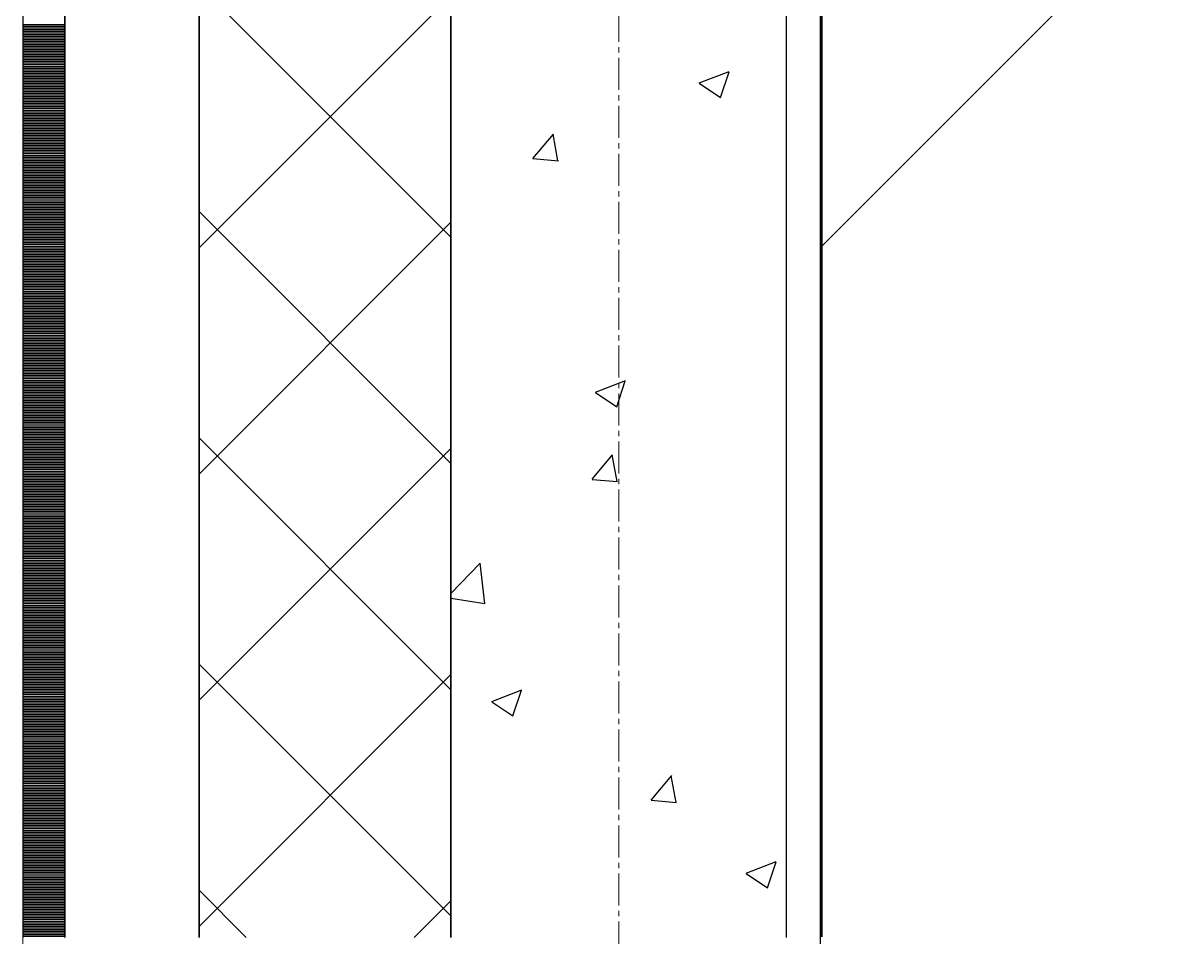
# Model space of a CAD drawing. Header units: millimetres. Extents: x 538266 to 1167394, y 114608 to 637157.
# Drawn here: x 1046079 to 1046761, y 511369 to 511913 of the extents above; entities that cross this region are included whole.
import ezdxf

# ---------------------------------------------------------------- set-up
doc = ezdxf.new("R2010")
doc.units = ezdxf.units.MM
doc.linetypes.add('CENTER2', pattern=[28.575, 19.05, -3.175, 3.175, -3.175])
doc.linetypes.add('DASHED', pattern=[19.05, 12.7, -6.35])
for name, color, linetype, lineweight in [('0) шт стен 3 эт', 150, 'Continuous', 60), ('АР_Стены ПЕНОблок', 52, 'Continuous', 20), ('АР_Тонкая', 254, 'Continuous', 5), ('АР_Утеплитель', 31, 'Continuous', 0), ('АР_Штриховка', 8, 'Continuous', 0)]:
    doc.layers.add(name, color=color, linetype=linetype, lineweight=lineweight)
doc.layers.add('АР_Делит', color=120, linetype='Continuous', lineweight=0, plot=False)
doc.layers.add('РД_Оси_100', color=7, linetype='Continuous', lineweight=0, true_color=0x525252)
doc.layers.add('ФВ-5', color=7, linetype='Continuous')

# ---------------------------------------------------------------- blocks, each defined once
blk = doc.blocks.new('СОШ_2200_АР_ОСИ_М100_28.05.24')
at = {"layer": 'АР_Делит', "color": 251, "linetype": 'DASHED', "true_color": 0x636466}
blk.add_lwpolyline([(114955, 135155), (114955, -355), (93595.036, -355), (93595.036, 13855), (94145, 13855), (94145, 68320), (66055, 68320), (66055, 13857.73), (83455, 13857.73), (83455, -355), (45245, -355), (45245, 13145), (44695, 13145), (44695, 26755), (45245, 26755), (45245, 68320), (20455, 68320), (20455, 26755), (27955, 26755), (27955, 13145), (-355, 13145), (-355, 100855)], dxfattribs=at)
at = {"layer": 'РД_Оси_100', "color": 251, "linetype": 'CENTER2', "true_color": 0x636466}
blk.add_line((0, -6155), (0, 139938.679), dxfattribs=at)
blk = doc.blocks.new('3_этаж1')
at = {"layer": 'АР_Стены ПЕНОблок', "color": 18, "linetype": 'Continuous', "lineweight": 25, "true_color": 0x000000}
for p, q in [((684283.57, 587568.74), (684283.57, 511368.74)), ((684483.57, 511368.74), (684483.57, 587568.74))]:
    blk.add_line(p, q, dxfattribs=at)
at = {"layer": 'АР_Тонкая', "color": 18, "linetype": 'Continuous', "lineweight": 25, "true_color": 0x000000}
for p, q in [((684028.57, 587568.74), (684028.57, 511368.74)), ((684053.57, 587568.74), (684053.57, 511368.74)), ((684053.57, 511368.74), (684053.57, 587568.74)), ((684133.57, 511368.74), (684133.57, 587568.74))]:
    blk.add_line(p, q, dxfattribs=at)
at = {"layer": 'АР_Утеплитель', "color": 18, "linetype": 'Continuous', "lineweight": 25, "true_color": 0x000000}
for p, q in [((684133.57, 587568.74), (684133.57, 511368.74)), ((684283.57, 511368.74), (684283.57, 587568.74))]:
    blk.add_line(p, q, dxfattribs=at)
at = {"layer": 'АР_Штриховка', "color": 18, "linetype": 'Continuous', "lineweight": 25, "true_color": 0x000000}
for p, q in [((684283.57, 511785.67), (684133.57, 511935.67)), ((684133.57, 511779.38), (684283.57, 511929.38)), ((684028.57, 511912.49), (684053.57, 511912.49)), ((684028.57, 511911.49), (684053.57, 511911.49)), ((684028.57, 511910.49), (684053.57, 511910.49)), ((684028.57, 511909.49), (684053.57, 511909.49)), ((684028.57, 511908.49), (684053.57, 511908.49)), ((684028.57, 511907.49), (684053.57, 511907.49)), ((684028.57, 511906.49), (684053.57, 511906.49)), ((684028.57, 511905.49), (684053.57, 511905.49)), ((684028.57, 511904.49), (684053.57, 511904.49)), ((684028.57, 511903.49), (684053.57, 511903.49)), ((684028.57, 511902.49), (684053.57, 511902.49)), ((684028.57, 511901.49), (684053.57, 511901.49)), ((684028.57, 511900.49), (684053.57, 511900.49)), ((684028.57, 511899.49), (684053.57, 511899.49)), ((684028.57, 511898.49), (684053.57, 511898.49)), ((684028.57, 511897.49), (684053.57, 511897.49)), ((684028.57, 511896.49), (684053.57, 511896.49)), ((684028.57, 511895.49), (684053.57, 511895.49)), ((684028.57, 511894.49), (684053.57, 511894.49)), ((684028.57, 511893.49), (684053.57, 511893.49)), ((684028.57, 511892.49), (684053.57, 511892.49)), ((684028.57, 511891.49), (684053.57, 511891.49)), ((684028.57, 511890.49), (684053.57, 511890.49)), ((684028.57, 511889.49), (684053.57, 511889.49)), ((684028.57, 511888.49), (684053.57, 511888.49)), ((684028.57, 511887.49), (684053.57, 511887.49)), ((684028.57, 511886.49), (684053.57, 511886.49)), ((684028.57, 511885.49), (684053.57, 511885.49)), ((684028.57, 511884.49), (684053.57, 511884.49)), ((684028.57, 511883.49), (684053.57, 511883.49)), ((684028.57, 511882.49), (684053.57, 511882.49)), ((684028.57, 511881.49), (684053.57, 511881.49)), ((684028.57, 511880.49), (684053.57, 511880.49)), ((684028.57, 511879.49), (684053.57, 511879.49)), ((684431.58, 511877.67), (684449.37, 511884.5)), ((684444.14, 511868.97), (684449.29, 511884.32)), ((684028.57, 511878.49), (684053.57, 511878.49)), ((684028.57, 511877.49), (684053.57, 511877.49)), ((684028.57, 511876.49), (684053.57, 511876.49)), ((684028.57, 511875.49), (684053.57, 511875.49)), ((684028.57, 511874.49), (684053.57, 511874.49)), ((684028.57, 511873.49), (684053.57, 511873.49)), ((684028.57, 511872.49), (684053.57, 511872.49)), ((684431.5, 511877.49), (684444.14, 511868.97)), ((684028.57, 511871.49), (684053.57, 511871.49)), ((684028.57, 511870.49), (684053.57, 511870.49)), ((684028.57, 511869.49), (684053.57, 511869.49)), ((684028.57, 511868.49), (684053.57, 511868.49)), ((684028.57, 511867.49), (684053.57, 511867.49)), ((684028.57, 511866.49), (684053.57, 511866.49)), ((684028.57, 511865.49), (684053.57, 511865.49)), ((684028.57, 511864.49), (684053.57, 511864.49)), ((684028.57, 511863.49), (684053.57, 511863.49)), ((684028.57, 511862.49), (684053.57, 511862.49)), ((684028.57, 511861.49), (684053.57, 511861.49)), ((684028.57, 511860.49), (684053.57, 511860.49)), ((684028.57, 511859.49), (684053.57, 511859.49)), ((684028.57, 511858.49), (684053.57, 511858.49)), ((684028.57, 511857.49), (684053.57, 511857.49)), ((684028.57, 511856.49), (684053.57, 511856.49)), ((684028.57, 511855.49), (684053.57, 511855.49)), ((684028.57, 511854.49), (684053.57, 511854.49)), ((684028.57, 511853.49), (684053.57, 511853.49)), ((684028.57, 511852.49), (684053.57, 511852.49)), ((684028.57, 511851.49), (684053.57, 511851.49)), ((684028.57, 511850.49), (684053.57, 511850.49)), ((684028.57, 511849.49), (684053.57, 511849.49)), ((684028.57, 511848.49), (684053.57, 511848.49)), ((684028.57, 511847.49), (684053.57, 511847.49)), ((684028.57, 511846.49), (684053.57, 511846.49)), ((684028.57, 511845.49), (684053.57, 511845.49)), ((684028.57, 511844.49), (684053.57, 511844.49)), ((684332.41, 511832.59), (684344.65, 511847.19)), ((684347.33, 511831.21), (684344.4, 511847.13)), ((684028.57, 511843.49), (684053.57, 511843.49)), ((684028.57, 511842.49), (684053.57, 511842.49)), ((684028.57, 511841.49), (684053.57, 511841.49)), ((684028.57, 511840.49), (684053.57, 511840.49)), ((684028.57, 511839.49), (684053.57, 511839.49)), ((684028.57, 511838.49), (684053.57, 511838.49)), ((684028.57, 511837.49), (684053.57, 511837.49)), ((684028.57, 511836.49), (684053.57, 511836.49)), ((684028.57, 511835.49), (684053.57, 511835.49)), ((684028.57, 511834.49), (684053.57, 511834.49)), ((684028.57, 511833.49), (684053.57, 511833.49)), ((684028.57, 511832.49), (684053.57, 511832.49)), ((684028.57, 511831.49), (684053.57, 511831.49)), ((684332.4, 511832.58), (684347.59, 511831.25)), ((684028.57, 511830.49), (684053.57, 511830.49)), ((684028.57, 511829.49), (684053.57, 511829.49)), ((684028.57, 511828.49), (684053.57, 511828.49)), ((684028.57, 511827.49), (684053.57, 511827.49)), ((684028.57, 511826.49), (684053.57, 511826.49)), ((684028.57, 511825.49), (684053.57, 511825.49)), ((684028.57, 511824.49), (684053.57, 511824.49)), ((684028.57, 511823.49), (684053.57, 511823.49)), ((684028.57, 511822.49), (684053.57, 511822.49)), ((684028.57, 511821.49), (684053.57, 511821.49)), ((684028.57, 511820.49), (684053.57, 511820.49)), ((684028.57, 511819.49), (684053.57, 511819.49)), ((684028.57, 511818.49), (684053.57, 511818.49)), ((684028.57, 511817.49), (684053.57, 511817.49)), ((684028.57, 511816.49), (684053.57, 511816.49)), ((684028.57, 511815.49), (684053.57, 511815.49)), ((684028.57, 511814.49), (684053.57, 511814.49)), ((684028.57, 511813.49), (684053.57, 511813.49)), ((684028.57, 511812.49), (684053.57, 511812.49)), ((684028.57, 511811.49), (684053.57, 511811.49)), ((684028.57, 511810.49), (684053.57, 511810.49)), ((684028.57, 511809.49), (684053.57, 511809.49)), ((684028.57, 511808.49), (684053.57, 511808.49)), ((684028.57, 511807.49), (684053.57, 511807.49)), ((684028.57, 511806.49), (684053.57, 511806.49)), ((684028.57, 511805.49), (684053.57, 511805.49)), ((684028.57, 511804.49), (684053.57, 511804.49)), ((684028.57, 511803.49), (684053.57, 511803.49)), ((684028.57, 511802.49), (684053.57, 511802.49)), ((684028.57, 511801.49), (684053.57, 511801.49)), ((684028.57, 511800.49), (684053.57, 511800.49)), ((684028.57, 511799.49), (684053.57, 511799.49)), ((684028.57, 511798.49), (684053.57, 511798.49)), ((684028.57, 511797.49), (684053.57, 511797.49)), ((684283.57, 511650.96), (684133.57, 511800.96)), ((684028.57, 511796.49), (684053.57, 511796.49)), ((684028.57, 511795.49), (684053.57, 511795.49)), ((684028.57, 511794.49), (684053.57, 511794.49)), ((684028.57, 511793.49), (684053.57, 511793.49)), ((684028.57, 511792.49), (684053.57, 511792.49)), ((684028.57, 511791.49), (684053.57, 511791.49)), ((684028.57, 511790.49), (684053.57, 511790.49)), ((684133.57, 511644.68), (684283.57, 511794.68)), ((684028.57, 511789.49), (684053.57, 511789.49)), ((684028.57, 511788.49), (684053.57, 511788.49)), ((684028.57, 511787.49), (684053.57, 511787.49)), ((684028.57, 511786.49), (684053.57, 511786.49)), ((684028.57, 511785.49), (684053.57, 511785.49)), ((684028.57, 511784.49), (684053.57, 511784.49)), ((684028.57, 511783.49), (684053.57, 511783.49)), ((684028.57, 511782.49), (684053.57, 511782.49)), ((684028.57, 511781.49), (684053.57, 511781.49)), ((684028.57, 511780.49), (684053.57, 511780.49)), ((684028.57, 511779.49), (684053.57, 511779.49)), ((684028.57, 511778.49), (684053.57, 511778.49)), ((684028.57, 511777.49), (684053.57, 511777.49)), ((684028.57, 511776.49), (684053.57, 511776.49)), ((684028.57, 511775.49), (684053.57, 511775.49)), ((684028.57, 511774.49), (684053.57, 511774.49)), ((684028.57, 511773.49), (684053.57, 511773.49)), ((684028.57, 511772.49), (684053.57, 511772.49)), ((684028.57, 511771.49), (684053.57, 511771.49)), ((684028.57, 511770.49), (684053.57, 511770.49)), ((684028.57, 511769.49), (684053.57, 511769.49)), ((684028.57, 511768.49), (684053.57, 511768.49)), ((684028.57, 511767.49), (684053.57, 511767.49)), ((684028.57, 511766.49), (684053.57, 511766.49)), ((684028.57, 511765.49), (684053.57, 511765.49)), ((684028.57, 511764.49), (684053.57, 511764.49)), ((684028.57, 511763.49), (684053.57, 511763.49)), ((684028.57, 511762.49), (684053.57, 511762.49)), ((684028.57, 511761.49), (684053.57, 511761.49)), ((684028.57, 511760.49), (684053.57, 511760.49)), ((684028.57, 511759.49), (684053.57, 511759.49)), ((684028.57, 511758.49), (684053.57, 511758.49)), ((684028.57, 511757.49), (684053.57, 511757.49)), ((684028.57, 511756.49), (684053.57, 511756.49)), ((684028.57, 511755.49), (684053.57, 511755.49)), ((684028.57, 511754.49), (684053.57, 511754.49)), ((684028.57, 511753.49), (684053.57, 511753.49)), ((684028.57, 511752.49), (684053.57, 511752.49)), ((684028.57, 511751.49), (684053.57, 511751.49)), ((684028.57, 511750.49), (684053.57, 511750.49)), ((684028.57, 511749.49), (684053.57, 511749.49)), ((684028.57, 511748.49), (684053.57, 511748.49)), ((684028.57, 511747.49), (684053.57, 511747.49)), ((684028.57, 511746.49), (684053.57, 511746.49)), ((684028.57, 511745.49), (684053.57, 511745.49)), ((684028.57, 511744.49), (684053.57, 511744.49)), ((684028.57, 511743.49), (684053.57, 511743.49)), ((684028.57, 511742.49), (684053.57, 511742.49)), ((684028.57, 511741.49), (684053.57, 511741.49)), ((684028.57, 511740.49), (684053.57, 511740.49)), ((684028.57, 511739.49), (684053.57, 511739.49)), ((684028.57, 511738.49), (684053.57, 511738.49)), ((684028.57, 511737.49), (684053.57, 511737.49)), ((684028.57, 511736.49), (684053.57, 511736.49)), ((684028.57, 511735.49), (684053.57, 511735.49)), ((684028.57, 511734.49), (684053.57, 511734.49)), ((684028.57, 511733.49), (684053.57, 511733.49)), ((684028.57, 511732.49), (684053.57, 511732.49)), ((684028.57, 511731.49), (684053.57, 511731.49)), ((684028.57, 511730.49), (684053.57, 511730.49)), ((684028.57, 511729.49), (684053.57, 511729.49)), ((684028.57, 511728.49), (684053.57, 511728.49)), ((684028.57, 511727.49), (684053.57, 511727.49)), ((684028.57, 511726.49), (684053.57, 511726.49)), ((684028.57, 511725.49), (684053.57, 511725.49)), ((684028.57, 511724.49), (684053.57, 511724.49)), ((684028.57, 511723.49), (684053.57, 511723.49)), ((684028.57, 511722.49), (684053.57, 511722.49)), ((684028.57, 511721.49), (684053.57, 511721.49)), ((684028.57, 511720.49), (684053.57, 511720.49)), ((684028.57, 511719.49), (684053.57, 511719.49)), ((684028.57, 511718.49), (684053.57, 511718.49)), ((684028.57, 511717.49), (684053.57, 511717.49)), ((684028.57, 511716.49), (684053.57, 511716.49)), ((684028.57, 511715.49), (684053.57, 511715.49)), ((684028.57, 511714.49), (684053.57, 511714.49)), ((684028.57, 511713.49), (684053.57, 511713.49)), ((684028.57, 511712.49), (684053.57, 511712.49)), ((684028.57, 511711.49), (684053.57, 511711.49)), ((684028.57, 511710.49), (684053.57, 511710.49)), ((684028.57, 511709.49), (684053.57, 511709.49)), ((684028.57, 511708.49), (684053.57, 511708.49)), ((684028.57, 511707.49), (684053.57, 511707.49)), ((684028.57, 511706.49), (684053.57, 511706.49)), ((684028.57, 511705.49), (684053.57, 511705.49)), ((684028.57, 511704.49), (684053.57, 511704.49)), ((684028.57, 511703.49), (684053.57, 511703.49)), ((684028.57, 511702.49), (684053.57, 511702.49)), ((684028.57, 511701.49), (684053.57, 511701.49)), ((684028.57, 511700.49), (684053.57, 511700.49)), ((684028.57, 511699.49), (684053.57, 511699.49)), ((684028.57, 511698.49), (684053.57, 511698.49)), ((684028.57, 511697.49), (684053.57, 511697.49)), ((684028.57, 511696.49), (684053.57, 511696.49)), ((684028.57, 511695.49), (684053.57, 511695.49)), ((684028.57, 511694.49), (684053.57, 511694.49)), ((684369.78, 511693.48), (684387.57, 511700.31)), ((684382.34, 511684.78), (684387.49, 511700.13)), ((684028.57, 511693.49), (684053.57, 511693.49)), ((684028.57, 511692.49), (684053.57, 511692.49)), ((684028.57, 511691.49), (684053.57, 511691.49)), ((684028.57, 511690.49), (684053.57, 511690.49)), ((684028.57, 511689.49), (684053.57, 511689.49)), ((684028.57, 511688.49), (684053.57, 511688.49)), ((684028.57, 511687.49), (684053.57, 511687.49)), ((684369.7, 511693.3), (684382.34, 511684.78)), ((684028.57, 511686.49), (684053.57, 511686.49)), ((684028.57, 511685.49), (684053.57, 511685.49)), ((684028.57, 511684.49), (684053.57, 511684.49)), ((684028.57, 511683.49), (684053.57, 511683.49)), ((684028.57, 511682.49), (684053.57, 511682.49)), ((684028.57, 511681.49), (684053.57, 511681.49)), ((684028.57, 511680.49), (684053.57, 511680.49)), ((684028.57, 511679.49), (684053.57, 511679.49)), ((684028.57, 511678.49), (684053.57, 511678.49)), ((684028.57, 511677.49), (684053.57, 511677.49)), ((684028.57, 511676.49), (684053.57, 511676.49)), ((684028.57, 511675.49), (684053.57, 511675.49)), ((684028.57, 511674.49), (684053.57, 511674.49)), ((684028.57, 511673.49), (684053.57, 511673.49)), ((684028.57, 511672.49), (684053.57, 511672.49)), ((684028.57, 511671.49), (684053.57, 511671.49)), ((684028.57, 511670.49), (684053.57, 511670.49)), ((684028.57, 511669.49), (684053.57, 511669.49)), ((684028.57, 511668.49), (684053.57, 511668.49)), ((684028.57, 511667.49), (684053.57, 511667.49)), ((684028.57, 511666.49), (684053.57, 511666.49)), ((684028.57, 511665.49), (684053.57, 511665.49)), ((684028.57, 511664.49), (684053.57, 511664.49)), ((684028.57, 511663.49), (684053.57, 511663.49)), ((684028.57, 511662.49), (684053.57, 511662.49)), ((684028.57, 511661.49), (684053.57, 511661.49)), ((684028.57, 511660.49), (684053.57, 511660.49)), ((684283.57, 511516.26), (684133.57, 511666.26)), ((684028.57, 511659.49), (684053.57, 511659.49)), ((684028.57, 511658.49), (684053.57, 511658.49)), ((684028.57, 511657.49), (684053.57, 511657.49)), ((684028.57, 511656.49), (684053.57, 511656.49)), ((684028.57, 511655.49), (684053.57, 511655.49)), ((684028.57, 511654.49), (684053.57, 511654.49)), ((684028.57, 511653.49), (684053.57, 511653.49)), ((684133.57, 511509.97), (684283.57, 511659.97)), ((684367.65, 511641.54), (684379.89, 511656.13)), ((684382.58, 511640.15), (684379.64, 511656.07)), ((684028.57, 511652.49), (684053.57, 511652.49)), ((684028.57, 511651.49), (684053.57, 511651.49)), ((684028.57, 511650.49), (684053.57, 511650.49)), ((684028.57, 511649.49), (684053.57, 511649.49)), ((684028.57, 511648.49), (684053.57, 511648.49)), ((684028.57, 511647.49), (684053.57, 511647.49)), ((684028.57, 511646.49), (684053.57, 511646.49)), ((684028.57, 511645.49), (684053.57, 511645.49)), ((684028.57, 511644.49), (684053.57, 511644.49)), ((684028.57, 511643.49), (684053.57, 511643.49)), ((684028.57, 511642.49), (684053.57, 511642.49)), ((684028.57, 511641.49), (684053.57, 511641.49)), ((684028.57, 511640.49), (684053.57, 511640.49)), ((684367.65, 511641.53), (684382.83, 511640.2)), ((684028.57, 511639.49), (684053.57, 511639.49)), ((684028.57, 511638.49), (684053.57, 511638.49)), ((684028.57, 511637.49), (684053.57, 511637.49)), ((684028.57, 511636.49), (684053.57, 511636.49)), ((684028.57, 511635.49), (684053.57, 511635.49)), ((684028.57, 511634.49), (684053.57, 511634.49)), ((684028.57, 511633.49), (684053.57, 511633.49)), ((684028.57, 511632.49), (684053.57, 511632.49)), ((684028.57, 511631.49), (684053.57, 511631.49)), ((684028.57, 511630.49), (684053.57, 511630.49)), ((684028.57, 511629.49), (684053.57, 511629.49)), ((684028.57, 511628.49), (684053.57, 511628.49)), ((684028.57, 511627.49), (684053.57, 511627.49)), ((684028.57, 511626.49), (684053.57, 511626.49)), ((684028.57, 511625.49), (684053.57, 511625.49)), ((684028.57, 511624.49), (684053.57, 511624.49)), ((684028.57, 511623.49), (684053.57, 511623.49)), ((684028.57, 511622.49), (684053.57, 511622.49)), ((684028.57, 511621.49), (684053.57, 511621.49)), ((684028.57, 511620.49), (684053.57, 511620.49)), ((684028.57, 511619.49), (684053.57, 511619.49)), ((684028.57, 511618.49), (684053.57, 511618.49)), ((684028.57, 511617.49), (684053.57, 511617.49)), ((684028.57, 511616.49), (684053.57, 511616.49)), ((684028.57, 511615.49), (684053.57, 511615.49)), ((684028.57, 511614.49), (684053.57, 511614.49)), ((684028.57, 511613.49), (684053.57, 511613.49)), ((684028.57, 511612.49), (684053.57, 511612.49)), ((684028.57, 511611.49), (684053.57, 511611.49)), ((684028.57, 511610.49), (684053.57, 511610.49)), ((684028.57, 511609.49), (684053.57, 511609.49)), ((684028.57, 511608.49), (684053.57, 511608.49)), ((684028.57, 511607.49), (684053.57, 511607.49)), ((684028.57, 511606.49), (684053.57, 511606.49)), ((684028.57, 511605.49), (684053.57, 511605.49)), ((684028.57, 511604.49), (684053.57, 511604.49)), ((684028.57, 511603.49), (684053.57, 511603.49)), ((684028.57, 511602.49), (684053.57, 511602.49)), ((684028.57, 511601.49), (684053.57, 511601.49)), ((684028.57, 511600.49), (684053.57, 511600.49)), ((684028.57, 511599.49), (684053.57, 511599.49)), ((684028.57, 511598.49), (684053.57, 511598.49)), ((684028.57, 511597.49), (684053.57, 511597.49)), ((684028.57, 511596.49), (684053.57, 511596.49)), ((684028.57, 511595.49), (684053.57, 511595.49)), ((684028.57, 511594.49), (684053.57, 511594.49)), ((684028.57, 511593.49), (684053.57, 511593.49)), ((684028.57, 511592.49), (684053.57, 511592.49)), ((684028.57, 511591.49), (684053.57, 511591.49)), ((684028.57, 511590.49), (684053.57, 511590.49)), ((684028.57, 511589.49), (684053.57, 511589.49)), ((684028.57, 511588.49), (684053.57, 511588.49)), ((684028.57, 511587.49), (684053.57, 511587.49)), ((684028.57, 511586.49), (684053.57, 511586.49)), ((684028.57, 511585.49), (684053.57, 511585.49)), ((684283.57, 511573.5), (684300.98, 511591.64)), ((684303.74, 511567.51), (684300.93, 511591.63)), ((684028.57, 511584.49), (684053.57, 511584.49)), ((684028.57, 511583.49), (684053.57, 511583.49)), ((684028.57, 511582.49), (684053.57, 511582.49)), ((684028.57, 511581.49), (684053.57, 511581.49)), ((684028.57, 511580.49), (684053.57, 511580.49)), ((684028.57, 511579.49), (684053.57, 511579.49)), ((684028.57, 511578.49), (684053.57, 511578.49)), ((684028.57, 511577.49), (684053.57, 511577.49)), ((684028.57, 511576.49), (684053.57, 511576.49)), ((684028.57, 511575.49), (684053.57, 511575.49)), ((684028.57, 511574.49), (684053.57, 511574.49)), ((684028.57, 511573.49), (684053.57, 511573.49)), ((684028.57, 511572.49), (684053.57, 511572.49)), ((684028.57, 511571.49), (684053.57, 511571.49)), ((684028.57, 511570.49), (684053.57, 511570.49)), ((684028.57, 511569.49), (684053.57, 511569.49)), ((684028.57, 511568.49), (684053.57, 511568.49)), ((684028.57, 511567.49), (684053.57, 511567.49)), ((684028.57, 511566.49), (684053.57, 511566.49)), ((684028.57, 511565.49), (684053.57, 511565.49)), ((684028.57, 511564.49), (684053.57, 511564.49)), ((684283.57, 511570.72), (684303.75, 511567.59)), ((684028.57, 511563.49), (684053.57, 511563.49)), ((684028.57, 511562.49), (684053.57, 511562.49)), ((684028.57, 511561.49), (684053.57, 511561.49)), ((684028.57, 511560.49), (684053.57, 511560.49)), ((684028.57, 511559.49), (684053.57, 511559.49)), ((684028.57, 511558.49), (684053.57, 511558.49)), ((684028.57, 511557.49), (684053.57, 511557.49)), ((684028.57, 511556.49), (684053.57, 511556.49)), ((684028.57, 511555.49), (684053.57, 511555.49)), ((684028.57, 511554.49), (684053.57, 511554.49)), ((684028.57, 511553.49), (684053.57, 511553.49)), ((684028.57, 511552.49), (684053.57, 511552.49)), ((684028.57, 511551.49), (684053.57, 511551.49)), ((684028.57, 511550.49), (684053.57, 511550.49)), ((684028.57, 511549.49), (684053.57, 511549.49)), ((684028.57, 511548.49), (684053.57, 511548.49)), ((684028.57, 511547.49), (684053.57, 511547.49)), ((684028.57, 511546.49), (684053.57, 511546.49)), ((684028.57, 511545.49), (684053.57, 511545.49)), ((684028.57, 511544.49), (684053.57, 511544.49)), ((684028.57, 511543.49), (684053.57, 511543.49)), ((684028.57, 511542.49), (684053.57, 511542.49)), ((684028.57, 511541.49), (684053.57, 511541.49)), ((684028.57, 511540.49), (684053.57, 511540.49)), ((684028.57, 511539.49), (684053.57, 511539.49)), ((684028.57, 511538.49), (684053.57, 511538.49)), ((684028.57, 511537.49), (684053.57, 511537.49)), ((684028.57, 511536.49), (684053.57, 511536.49)), ((684028.57, 511535.49), (684053.57, 511535.49)), ((684028.57, 511534.49), (684053.57, 511534.49)), ((684028.57, 511533.49), (684053.57, 511533.49)), ((684028.57, 511532.49), (684053.57, 511532.49)), ((684028.57, 511531.49), (684053.57, 511531.49)), ((684028.57, 511530.49), (684053.57, 511530.49)), ((684283.57, 511381.55), (684133.57, 511531.55)), ((684028.57, 511529.49), (684053.57, 511529.49)), ((684028.57, 511528.49), (684053.57, 511528.49)), ((684028.57, 511527.49), (684053.57, 511527.49)), ((684028.57, 511526.49), (684053.57, 511526.49)), ((684028.57, 511525.49), (684053.57, 511525.49)), ((684028.57, 511524.49), (684053.57, 511524.49)), ((684028.57, 511523.49), (684053.57, 511523.49)), ((684133.57, 511375.27), (684283.57, 511525.27)), ((684028.57, 511522.49), (684053.57, 511522.49)), ((684028.57, 511521.49), (684053.57, 511521.49)), ((684028.57, 511520.49), (684053.57, 511520.49)), ((684028.57, 511519.49), (684053.57, 511519.49)), ((684028.57, 511518.49), (684053.57, 511518.49)), ((684028.57, 511517.49), (684053.57, 511517.49)), ((684028.57, 511516.49), (684053.57, 511516.49)), ((684028.57, 511515.49), (684053.57, 511515.49)), ((684028.57, 511514.49), (684053.57, 511514.49)), ((684028.57, 511513.49), (684053.57, 511513.49)), ((684028.57, 511512.49), (684053.57, 511512.49)), ((684028.57, 511511.49), (684053.57, 511511.49)), ((684028.57, 511510.49), (684053.57, 511510.49)), ((684307.98, 511509.29), (684325.77, 511516.12)), ((684320.54, 511500.59), (684325.69, 511515.94)), ((684028.57, 511509.49), (684053.57, 511509.49)), ((684028.57, 511508.49), (684053.57, 511508.49)), ((684028.57, 511507.49), (684053.57, 511507.49)), ((684028.57, 511506.49), (684053.57, 511506.49)), ((684028.57, 511505.49), (684053.57, 511505.49)), ((684028.57, 511504.49), (684053.57, 511504.49)), ((684028.57, 511503.49), (684053.57, 511503.49)), ((684307.9, 511509.12), (684320.53, 511500.59)), ((684028.57, 511502.49), (684053.57, 511502.49)), ((684028.57, 511501.49), (684053.57, 511501.49)), ((684028.57, 511500.49), (684053.57, 511500.49)), ((684028.57, 511499.49), (684053.57, 511499.49)), ((684028.57, 511498.49), (684053.57, 511498.49)), ((684028.57, 511497.49), (684053.57, 511497.49)), ((684028.57, 511496.49), (684053.57, 511496.49)), ((684028.57, 511495.49), (684053.57, 511495.49)), ((684028.57, 511494.49), (684053.57, 511494.49)), ((684028.57, 511493.49), (684053.57, 511493.49)), ((684028.57, 511492.49), (684053.57, 511492.49)), ((684028.57, 511491.49), (684053.57, 511491.49)), ((684028.57, 511490.49), (684053.57, 511490.49)), ((684028.57, 511489.49), (684053.57, 511489.49)), ((684028.57, 511488.49), (684053.57, 511488.49)), ((684028.57, 511487.49), (684053.57, 511487.49)), ((684028.57, 511486.49), (684053.57, 511486.49)), ((684028.57, 511485.49), (684053.57, 511485.49)), ((684028.57, 511484.49), (684053.57, 511484.49)), ((684028.57, 511483.49), (684053.57, 511483.49)), ((684028.57, 511482.49), (684053.57, 511482.49)), ((684028.57, 511481.49), (684053.57, 511481.49)), ((684028.57, 511480.49), (684053.57, 511480.49)), ((684028.57, 511479.49), (684053.57, 511479.49)), ((684028.57, 511478.49), (684053.57, 511478.49)), ((684028.57, 511477.49), (684053.57, 511477.49)), ((684028.57, 511476.49), (684053.57, 511476.49)), ((684028.57, 511475.49), (684053.57, 511475.49)), ((684028.57, 511474.49), (684053.57, 511474.49)), ((684028.57, 511473.49), (684053.57, 511473.49)), ((684028.57, 511472.49), (684053.57, 511472.49)), ((684028.57, 511471.49), (684053.57, 511471.49)), ((684028.57, 511470.49), (684053.57, 511470.49)), ((684028.57, 511469.49), (684053.57, 511469.49)), ((684028.57, 511468.49), (684053.57, 511468.49)), ((684028.57, 511467.49), (684053.57, 511467.49)), ((684028.57, 511466.49), (684053.57, 511466.49)), ((684028.57, 511465.49), (684053.57, 511465.49)), ((684028.57, 511464.49), (684053.57, 511464.49)), ((684028.57, 511463.49), (684053.57, 511463.49)), ((684028.57, 511462.49), (684053.57, 511462.49)), ((684402.89, 511450.48), (684415.14, 511465.07)), ((684417.82, 511449.09), (684414.88, 511465.01)), ((684028.57, 511461.49), (684053.57, 511461.49)), ((684028.57, 511460.49), (684053.57, 511460.49)), ((684028.57, 511459.49), (684053.57, 511459.49)), ((684028.57, 511458.49), (684053.57, 511458.49)), ((684028.57, 511457.49), (684053.57, 511457.49)), ((684028.57, 511456.49), (684053.57, 511456.49)), ((684028.57, 511455.49), (684053.57, 511455.49)), ((684028.57, 511454.49), (684053.57, 511454.49)), ((684028.57, 511453.49), (684053.57, 511453.49)), ((684028.57, 511452.49), (684053.57, 511452.49)), ((684028.57, 511451.49), (684053.57, 511451.49)), ((684028.57, 511450.49), (684053.57, 511450.49)), ((684028.57, 511449.49), (684053.57, 511449.49)), ((684028.57, 511448.49), (684053.57, 511448.49)), ((684402.89, 511450.47), (684418.07, 511449.14)), ((684028.57, 511447.49), (684053.57, 511447.49)), ((684028.57, 511446.49), (684053.57, 511446.49)), ((684028.57, 511445.49), (684053.57, 511445.49)), ((684028.57, 511444.49), (684053.57, 511444.49)), ((684028.57, 511443.49), (684053.57, 511443.49)), ((684028.57, 511442.49), (684053.57, 511442.49)), ((684028.57, 511441.49), (684053.57, 511441.49)), ((684028.57, 511440.49), (684053.57, 511440.49)), ((684028.57, 511439.49), (684053.57, 511439.49)), ((684028.57, 511438.49), (684053.57, 511438.49)), ((684028.57, 511437.49), (684053.57, 511437.49)), ((684028.57, 511436.49), (684053.57, 511436.49)), ((684028.57, 511435.49), (684053.57, 511435.49)), ((684028.57, 511434.49), (684053.57, 511434.49)), ((684028.57, 511433.49), (684053.57, 511433.49)), ((684028.57, 511432.49), (684053.57, 511432.49)), ((684028.57, 511431.49), (684053.57, 511431.49)), ((684028.57, 511430.49), (684053.57, 511430.49)), ((684028.57, 511429.49), (684053.57, 511429.49)), ((684028.57, 511428.49), (684053.57, 511428.49)), ((684028.57, 511427.49), (684053.57, 511427.49)), ((684028.57, 511426.49), (684053.57, 511426.49)), ((684028.57, 511425.49), (684053.57, 511425.49)), ((684028.57, 511424.49), (684053.57, 511424.49)), ((684028.57, 511423.49), (684053.57, 511423.49)), ((684028.57, 511422.49), (684053.57, 511422.49)), ((684028.57, 511421.49), (684053.57, 511421.49)), ((684028.57, 511420.49), (684053.57, 511420.49)), ((684028.57, 511419.49), (684053.57, 511419.49)), ((684028.57, 511418.49), (684053.57, 511418.49)), ((684028.57, 511417.49), (684053.57, 511417.49)), ((684028.57, 511416.49), (684053.57, 511416.49)), ((684028.57, 511415.49), (684053.57, 511415.49)), ((684028.57, 511414.49), (684053.57, 511414.49)), ((684028.57, 511413.49), (684053.57, 511413.49)), ((684028.57, 511412.49), (684053.57, 511412.49)), ((684028.57, 511411.49), (684053.57, 511411.49)), ((684028.57, 511410.49), (684053.57, 511410.49)), ((684028.57, 511409.49), (684053.57, 511409.49)), ((684028.57, 511408.49), (684053.57, 511408.49)), ((684028.57, 511407.49), (684053.57, 511407.49)), ((684459.59, 511407.03), (684477.38, 511413.86)), ((684472.15, 511398.33), (684477.3, 511413.68)), ((684028.57, 511406.49), (684053.57, 511406.49)), ((684028.57, 511405.49), (684053.57, 511405.49)), ((684028.57, 511404.49), (684053.57, 511404.49)), ((684028.57, 511403.49), (684053.57, 511403.49)), ((684028.57, 511402.49), (684053.57, 511402.49)), ((684028.57, 511401.49), (684053.57, 511401.49)), ((684459.51, 511406.85), (684472.15, 511398.33)), ((684028.57, 511400.49), (684053.57, 511400.49)), ((684028.57, 511399.49), (684053.57, 511399.49)), ((684028.57, 511398.49), (684053.57, 511398.49)), ((684028.57, 511397.49), (684053.57, 511397.49)), ((684028.57, 511396.49), (684053.57, 511396.49)), ((684028.57, 511395.49), (684053.57, 511395.49)), ((684028.57, 511394.49), (684053.57, 511394.49)), ((684161.68, 511368.74), (684133.57, 511396.85)), ((684028.57, 511393.49), (684053.57, 511393.49)), ((684028.57, 511392.49), (684053.57, 511392.49)), ((684028.57, 511391.49), (684053.57, 511391.49)), ((684028.57, 511390.49), (684053.57, 511390.49)), ((684028.57, 511389.49), (684053.57, 511389.49)), ((684028.57, 511388.49), (684053.57, 511388.49)), ((684028.57, 511387.49), (684053.57, 511387.49)), ((684261.75, 511368.74), (684283.57, 511390.56)), ((684028.57, 511386.49), (684053.57, 511386.49)), ((684028.57, 511385.49), (684053.57, 511385.49)), ((684028.57, 511384.49), (684053.57, 511384.49)), ((684028.57, 511383.49), (684053.57, 511383.49)), ((684028.57, 511382.49), (684053.57, 511382.49)), ((684028.57, 511381.49), (684053.57, 511381.49)), ((684028.57, 511380.49), (684053.57, 511380.49)), ((684028.57, 511379.49), (684053.57, 511379.49)), ((684028.57, 511378.49), (684053.57, 511378.49)), ((684028.57, 511377.49), (684053.57, 511377.49)), ((684028.57, 511376.49), (684053.57, 511376.49)), ((684028.57, 511375.49), (684053.57, 511375.49)), ((684028.57, 511374.49), (684053.57, 511374.49)), ((684028.57, 511373.49), (684053.57, 511373.49)), ((684028.57, 511372.49), (684053.57, 511372.49)), ((684028.57, 511371.49), (684053.57, 511371.49)), ((684028.57, 511370.49), (684053.57, 511370.49)), ((684028.57, 511369.49), (684053.57, 511369.49))]:
    blk.add_line(p, q, dxfattribs=at)

msp = doc.modelspace()

# ---------------------------------------------------------------- hatches: boundary and pattern name
at = {"layer": 'ФВ-5'}
h = msp.add_hatch(dxfattribs=at)
h.set_pattern_fill('ANSI31', color=3, scale=300, style=0)
h.paths.add_polyline_path([(1054123.58, 541968.74), (1046553.58, 541968.74), (1046553.58, 510388.74), (1054123.58, 510388.74)])

# ---------------------------------------------------------------- linework, layer by layer
msp.add_lwpolyline([(1054123.58, 541968.74), (1046553.58, 541968.74), (1046553.58, 510388.74), (1054123.58, 510388.74)], close=True)
at = {"layer": '0) шт стен 3 эт', "color": 2}
msp.add_lwpolyline([(1046554.14, 511369.11), (1046554.14, 514669.11)], dxfattribs=at)

# ---------------------------------------------------------------- block references
at = {"layer": '0) шт стен 3 эт', "color": 5, "lineweight": 25}
msp.add_blockref('3_этаж1', (362050.01, 0), dxfattribs=at)
at = {"layer": 'РД_Оси_100', "lineweight": 25}
msp.add_blockref('СОШ_2200_АР_ОСИ_М100_28.05.24', (1046433.58, 496768.74), dxfattribs=at)

doc.saveas('drawing.dxf')
